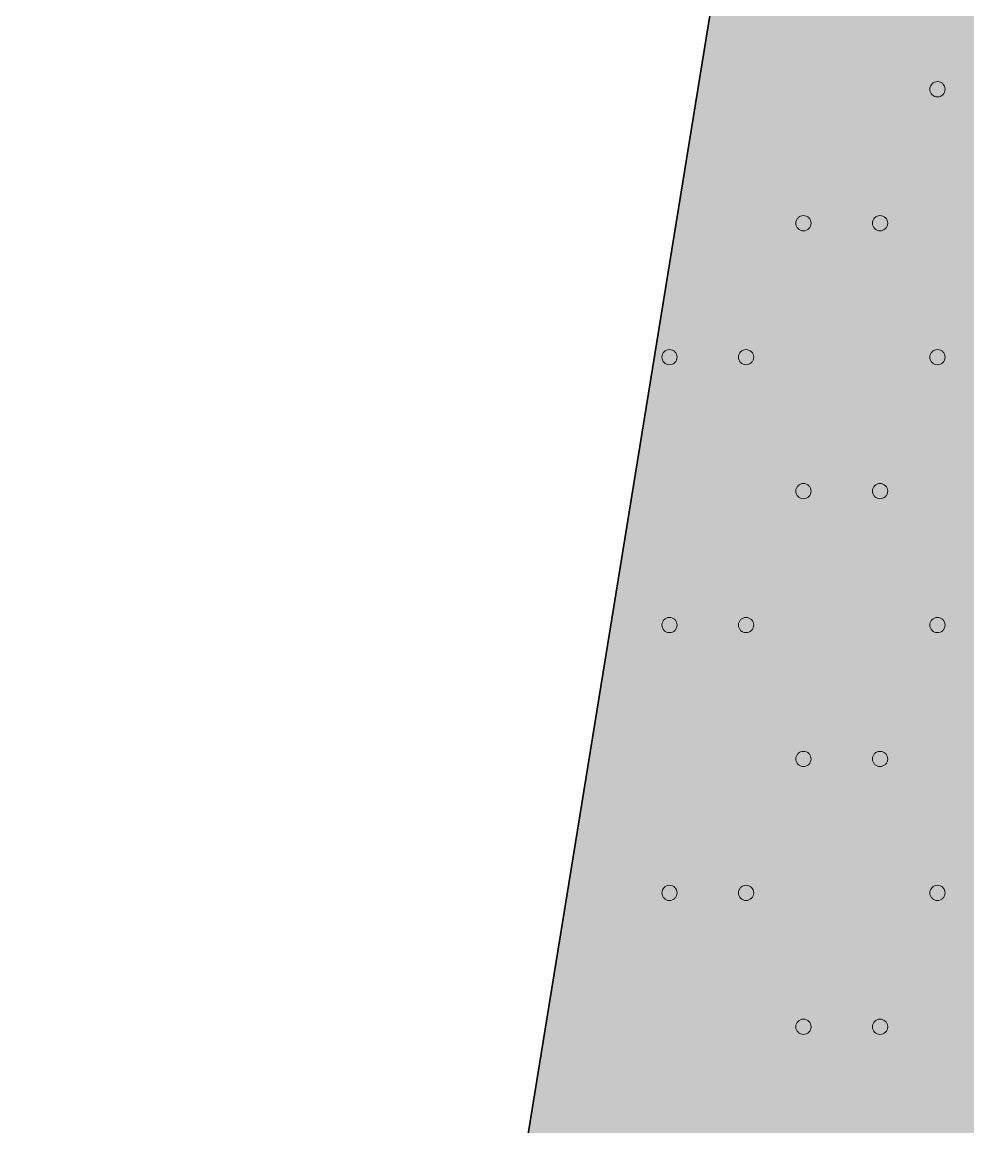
# Model space of a CAD drawing. Header units: inches. Extents: x -769 to 2065, y -580 to 2254.
# Drawn here: x 286.9 to 356.9, y 582.9 to 664.8 of the extents above; entities that cross this region are included whole.
import ezdxf

# ---------------------------------------------------------------- set-up
doc = ezdxf.new("R2010")
doc.units = ezdxf.units.IN
doc.header["$MEASUREMENT"] = 0
doc.layers.add('Layer 1', color=7, linetype='Continuous')

# ---------------------------------------------------------------- blocks, each defined once
blk = doc.blocks.new('block 3')
at = {"layer": 'Layer 1', "true_color": 0xf2f4cb}
h = blk.add_hatch(color=7, dxfattribs=at)
h.dxf.hatch_style = 2
h.paths.add_polyline_path([(345.376, 711.647), (354.956, 700.847), (472.62, 567.01), (339.056, 449.215), (307.945, 476.176), (320.235, 556.01), (322.945, 573.601)])
at = {"layer": 'Layer 1', "lineweight": 0}
blk.add_lwpolyline([(345.376, 711.647), (354.956, 700.847), (472.62, 567.01), (339.056, 449.215), (307.945, 476.176), (320.235, 556.01), (322.945, 573.601), (345.376, 711.647)], dxfattribs=at)
blk = doc.blocks.new('block 4')
at = {"layer": 'Layer 1', "color": 253, "lineweight": 18, "true_color": 0xb2b2b2}
for points in [[(190.611, 738.858), (224.232, 733.638), (235.722, 802.301), (223.802, 804.312), (228.662, 836.293), (226.872, 836.583), (246.593, 961.949), (219.452, 966.149), (224.232, 995.471), (421.528, 970.939), (392.767, 953.559), (390.027, 945.918), (384.597, 931.338), (348.616, 729.798), (345.376, 711.647), (322.945, 573.601)], [(345.376, 711.647), (354.956, 700.847), (472.62, 567.01), (339.056, 449.215), (307.945, 476.176), (320.235, 556.01), (322.945, 573.601), (345.376, 711.647)]]:
    blk.add_lwpolyline(points, dxfattribs=at)
blk = doc.blocks.new('block 7')
at = {"layer": 'Layer 1', "true_color": 0x008230}
h = blk.add_hatch(color=116, dxfattribs=at)
h.dxf.hatch_style = 2
edge = h.paths.add_edge_path()
edge.add_spline(control_points=[(355.256, 659.805), (355.256, 660.115), (355.006, 660.375), (354.696, 660.375), (354.376, 660.375), (354.126, 660.115), (354.126, 659.805), (354.126, 659.495), (354.376, 659.234), (354.696, 659.234), (355.006, 659.234), (355.256, 659.495), (355.256, 659.805)], knot_values=[0, 0, 0, 0, 1, 1, 1, 2, 2, 2, 3, 3, 3, 4, 4, 4, 4], degree=3, periodic=1)
h = blk.add_hatch(color=116, dxfattribs=at)
h.dxf.hatch_style = 2
edge = h.paths.add_edge_path()
edge.add_spline(control_points=[(345.336, 649.884), (345.336, 650.194), (345.086, 650.444), (344.766, 650.444), (344.456, 650.444), (344.206, 650.194), (344.206, 649.884), (344.206, 649.574), (344.456, 649.314), (344.766, 649.314), (345.086, 649.314), (345.336, 649.574), (345.336, 649.884)], knot_values=[0, 0, 0, 0, 1, 1, 1, 2, 2, 2, 3, 3, 3, 4, 4, 4, 4], degree=3, periodic=1)
h = blk.add_hatch(color=116, dxfattribs=at)
h.dxf.hatch_style = 2
edge = h.paths.add_edge_path()
edge.add_spline(control_points=[(351.006, 649.884), (351.006, 650.194), (350.746, 650.444), (350.436, 650.444), (350.126, 650.444), (349.876, 650.194), (349.876, 649.884), (349.876, 649.574), (350.126, 649.314), (350.436, 649.314), (350.746, 649.314), (351.006, 649.574), (351.006, 649.884)], knot_values=[0, 0, 0, 0, 1, 1, 1, 2, 2, 2, 3, 3, 3, 4, 4, 4, 4], degree=3, periodic=1)
h = blk.add_hatch(color=116, dxfattribs=at)
h.dxf.hatch_style = 2
edge = h.paths.add_edge_path()
edge.add_spline(control_points=[(335.416, 639.964), (335.416, 640.273), (335.155, 640.523), (334.845, 640.523), (334.536, 640.523), (334.285, 640.273), (334.285, 639.964), (334.285, 639.653), (334.536, 639.394), (334.845, 639.394), (335.155, 639.394), (335.416, 639.653), (335.416, 639.964)], knot_values=[0, 0, 0, 0, 1, 1, 1, 2, 2, 2, 3, 3, 3, 4, 4, 4, 4], degree=3, periodic=1)
h = blk.add_hatch(color=116, dxfattribs=at)
h.dxf.hatch_style = 2
edge = h.paths.add_edge_path()
edge.add_spline(control_points=[(341.085, 639.964), (341.085, 640.273), (340.826, 640.523), (340.516, 640.523), (340.206, 640.523), (339.956, 640.273), (339.956, 639.964), (339.956, 639.653), (340.206, 639.394), (340.516, 639.394), (340.826, 639.394), (341.085, 639.653), (341.085, 639.964)], knot_values=[0, 0, 0, 0, 1, 1, 1, 2, 2, 2, 3, 3, 3, 4, 4, 4, 4], degree=3, periodic=1)
h = blk.add_hatch(color=116, dxfattribs=at)
h.dxf.hatch_style = 2
edge = h.paths.add_edge_path()
edge.add_spline(control_points=[(355.256, 639.964), (355.256, 640.273), (355.006, 640.523), (354.686, 640.523), (354.376, 640.523), (354.126, 640.273), (354.126, 639.964), (354.126, 639.653), (354.376, 639.394), (354.686, 639.394), (355.006, 639.394), (355.256, 639.653), (355.256, 639.964)], knot_values=[0, 0, 0, 0, 1, 1, 1, 2, 2, 2, 3, 3, 3, 4, 4, 4, 4], degree=3, periodic=1)
h = blk.add_hatch(color=116, dxfattribs=at)
h.dxf.hatch_style = 2
edge = h.paths.add_edge_path()
edge.add_spline(control_points=[(345.336, 630.043), (345.336, 630.353), (345.086, 630.603), (344.766, 630.603), (344.456, 630.603), (344.206, 630.353), (344.206, 630.043), (344.206, 629.723), (344.456, 629.473), (344.766, 629.473), (345.086, 629.473), (345.336, 629.723), (345.336, 630.043)], knot_values=[0, 0, 0, 0, 1, 1, 1, 2, 2, 2, 3, 3, 3, 4, 4, 4, 4], degree=3, periodic=1)
h = blk.add_hatch(color=116, dxfattribs=at)
h.dxf.hatch_style = 2
edge = h.paths.add_edge_path()
edge.add_spline(control_points=[(351.006, 630.043), (351.006, 630.353), (350.746, 630.603), (350.436, 630.603), (350.126, 630.603), (349.876, 630.353), (349.876, 630.043), (349.876, 629.723), (350.126, 629.473), (350.436, 629.473), (350.746, 629.473), (351.006, 629.723), (351.006, 630.043)], knot_values=[0, 0, 0, 0, 1, 1, 1, 2, 2, 2, 3, 3, 3, 4, 4, 4, 4], degree=3, periodic=1)
h = blk.add_hatch(color=116, dxfattribs=at)
h.dxf.hatch_style = 2
edge = h.paths.add_edge_path()
edge.add_spline(control_points=[(335.416, 620.123), (335.416, 620.433), (335.155, 620.683), (334.845, 620.683), (334.536, 620.683), (334.285, 620.433), (334.285, 620.123), (334.285, 619.803), (334.536, 619.553), (334.845, 619.553), (335.155, 619.553), (335.416, 619.803), (335.416, 620.123)], knot_values=[0, 0, 0, 0, 1, 1, 1, 2, 2, 2, 3, 3, 3, 4, 4, 4, 4], degree=3, periodic=1)
h = blk.add_hatch(color=116, dxfattribs=at)
h.dxf.hatch_style = 2
edge = h.paths.add_edge_path()
edge.add_spline(control_points=[(341.085, 620.123), (341.085, 620.433), (340.826, 620.683), (340.516, 620.683), (340.206, 620.683), (339.956, 620.433), (339.956, 620.123), (339.956, 619.803), (340.206, 619.553), (340.516, 619.553), (340.826, 619.553), (341.085, 619.803), (341.085, 620.123)], knot_values=[0, 0, 0, 0, 1, 1, 1, 2, 2, 2, 3, 3, 3, 4, 4, 4, 4], degree=3, periodic=1)
h = blk.add_hatch(color=116, dxfattribs=at)
h.dxf.hatch_style = 2
edge = h.paths.add_edge_path()
edge.add_spline(control_points=[(355.256, 620.123), (355.256, 620.433), (355.006, 620.683), (354.686, 620.683), (354.376, 620.683), (354.126, 620.433), (354.126, 620.123), (354.126, 619.803), (354.376, 619.553), (354.686, 619.553), (355.006, 619.553), (355.256, 619.803), (355.256, 620.123)], knot_values=[0, 0, 0, 0, 1, 1, 1, 2, 2, 2, 3, 3, 3, 4, 4, 4, 4], degree=3, periodic=1)
h = blk.add_hatch(color=116, dxfattribs=at)
h.dxf.hatch_style = 2
edge = h.paths.add_edge_path()
edge.add_spline(control_points=[(345.336, 610.192), (345.336, 610.512), (345.086, 610.762), (344.766, 610.762), (344.456, 610.762), (344.206, 610.512), (344.206, 610.192), (344.206, 609.882), (344.456, 609.632), (344.766, 609.632), (345.086, 609.632), (345.336, 609.882), (345.336, 610.192)], knot_values=[0, 0, 0, 0, 1, 1, 1, 2, 2, 2, 3, 3, 3, 4, 4, 4, 4], degree=3, periodic=1)
h = blk.add_hatch(color=116, dxfattribs=at)
h.dxf.hatch_style = 2
edge = h.paths.add_edge_path()
edge.add_spline(control_points=[(351.006, 610.192), (351.006, 610.512), (350.746, 610.762), (350.436, 610.762), (350.126, 610.762), (349.876, 610.512), (349.876, 610.192), (349.876, 609.882), (350.126, 609.632), (350.436, 609.632), (350.746, 609.632), (351.006, 609.882), (351.006, 610.192)], knot_values=[0, 0, 0, 0, 1, 1, 1, 2, 2, 2, 3, 3, 3, 4, 4, 4, 4], degree=3, periodic=1)
h = blk.add_hatch(color=116, dxfattribs=at)
h.dxf.hatch_style = 2
edge = h.paths.add_edge_path()
edge.add_spline(control_points=[(335.416, 600.271), (335.416, 600.582), (335.155, 600.842), (334.845, 600.842), (334.536, 600.842), (334.285, 600.582), (334.285, 600.271), (334.285, 599.962), (334.536, 599.712), (334.845, 599.712), (335.155, 599.712), (335.416, 599.962), (335.416, 600.271)], knot_values=[0, 0, 0, 0, 1, 1, 1, 2, 2, 2, 3, 3, 3, 4, 4, 4, 4], degree=3, periodic=1)
h = blk.add_hatch(color=116, dxfattribs=at)
h.dxf.hatch_style = 2
edge = h.paths.add_edge_path()
edge.add_spline(control_points=[(341.085, 600.271), (341.085, 600.582), (340.826, 600.842), (340.516, 600.842), (340.206, 600.842), (339.956, 600.582), (339.956, 600.271), (339.956, 599.962), (340.206, 599.712), (340.516, 599.712), (340.826, 599.712), (341.085, 599.962), (341.085, 600.271)], knot_values=[0, 0, 0, 0, 1, 1, 1, 2, 2, 2, 3, 3, 3, 4, 4, 4, 4], degree=3, periodic=1)
h = blk.add_hatch(color=116, dxfattribs=at)
h.dxf.hatch_style = 2
edge = h.paths.add_edge_path()
edge.add_spline(control_points=[(355.256, 600.271), (355.256, 600.582), (355.006, 600.842), (354.686, 600.842), (354.376, 600.842), (354.126, 600.582), (354.126, 600.271), (354.126, 599.962), (354.376, 599.712), (354.686, 599.712), (355.006, 599.712), (355.256, 599.962), (355.256, 600.271)], knot_values=[0, 0, 0, 0, 1, 1, 1, 2, 2, 2, 3, 3, 3, 4, 4, 4, 4], degree=3, periodic=1)
h = blk.add_hatch(color=116, dxfattribs=at)
h.dxf.hatch_style = 2
edge = h.paths.add_edge_path()
edge.add_spline(control_points=[(345.336, 590.352), (345.336, 590.661), (345.086, 590.921), (344.766, 590.921), (344.456, 590.921), (344.206, 590.661), (344.206, 590.352), (344.206, 590.041), (344.456, 589.791), (344.766, 589.791), (345.086, 589.791), (345.336, 590.041), (345.336, 590.352)], knot_values=[0, 0, 0, 0, 1, 1, 1, 2, 2, 2, 3, 3, 3, 4, 4, 4, 4], degree=3, periodic=1)
h = blk.add_hatch(color=116, dxfattribs=at)
h.dxf.hatch_style = 2
edge = h.paths.add_edge_path()
edge.add_spline(control_points=[(351.006, 590.352), (351.006, 590.661), (350.746, 590.921), (350.436, 590.921), (350.126, 590.921), (349.876, 590.661), (349.876, 590.352), (349.876, 590.041), (350.126, 589.791), (350.436, 589.791), (350.746, 589.791), (351.006, 590.041), (351.006, 590.352)], knot_values=[0, 0, 0, 0, 1, 1, 1, 2, 2, 2, 3, 3, 3, 4, 4, 4, 4], degree=3, periodic=1)
at = {"layer": 'Layer 1', "lineweight": 0}
for points in [[(355.256, 659.805), (355.256, 660.115), (355.006, 660.375), (354.696, 660.375), (354.376, 660.375), (354.126, 660.115), (354.126, 659.805), (354.126, 659.495), (354.376, 659.234), (354.696, 659.234), (355.006, 659.234), (355.256, 659.495), (355.256, 659.805)], [(345.336, 649.884), (345.336, 650.194), (345.086, 650.444), (344.766, 650.444), (344.456, 650.444), (344.206, 650.194), (344.206, 649.884), (344.206, 649.574), (344.456, 649.314), (344.766, 649.314), (345.086, 649.314), (345.336, 649.574), (345.336, 649.884)], [(351.006, 649.884), (351.006, 650.194), (350.746, 650.444), (350.436, 650.444), (350.126, 650.444), (349.876, 650.194), (349.876, 649.884), (349.876, 649.574), (350.126, 649.314), (350.436, 649.314), (350.746, 649.314), (351.006, 649.574), (351.006, 649.884)], [(335.416, 639.964), (335.416, 640.273), (335.155, 640.523), (334.845, 640.523), (334.536, 640.523), (334.285, 640.273), (334.285, 639.964), (334.285, 639.653), (334.536, 639.394), (334.845, 639.394), (335.155, 639.394), (335.416, 639.653), (335.416, 639.964)], [(341.085, 639.964), (341.085, 640.273), (340.826, 640.523), (340.516, 640.523), (340.206, 640.523), (339.956, 640.273), (339.956, 639.964), (339.956, 639.653), (340.206, 639.394), (340.516, 639.394), (340.826, 639.394), (341.085, 639.653), (341.085, 639.964)], [(355.256, 639.964), (355.256, 640.273), (355.006, 640.523), (354.686, 640.523), (354.376, 640.523), (354.126, 640.273), (354.126, 639.964), (354.126, 639.653), (354.376, 639.394), (354.686, 639.394), (355.006, 639.394), (355.256, 639.653), (355.256, 639.964)], [(345.336, 630.043), (345.336, 630.353), (345.086, 630.603), (344.766, 630.603), (344.456, 630.603), (344.206, 630.353), (344.206, 630.043), (344.206, 629.723), (344.456, 629.473), (344.766, 629.473), (345.086, 629.473), (345.336, 629.723), (345.336, 630.043)], [(351.006, 630.043), (351.006, 630.353), (350.746, 630.603), (350.436, 630.603), (350.126, 630.603), (349.876, 630.353), (349.876, 630.043), (349.876, 629.723), (350.126, 629.473), (350.436, 629.473), (350.746, 629.473), (351.006, 629.723), (351.006, 630.043)], [(335.416, 620.123), (335.416, 620.433), (335.155, 620.683), (334.845, 620.683), (334.536, 620.683), (334.285, 620.433), (334.285, 620.123), (334.285, 619.803), (334.536, 619.553), (334.845, 619.553), (335.155, 619.553), (335.416, 619.803), (335.416, 620.123)], [(341.085, 620.123), (341.085, 620.433), (340.826, 620.683), (340.516, 620.683), (340.206, 620.683), (339.956, 620.433), (339.956, 620.123), (339.956, 619.803), (340.206, 619.553), (340.516, 619.553), (340.826, 619.553), (341.085, 619.803), (341.085, 620.123)], [(355.256, 620.123), (355.256, 620.433), (355.006, 620.683), (354.686, 620.683), (354.376, 620.683), (354.126, 620.433), (354.126, 620.123), (354.126, 619.803), (354.376, 619.553), (354.686, 619.553), (355.006, 619.553), (355.256, 619.803), (355.256, 620.123)], [(345.336, 610.192), (345.336, 610.512), (345.086, 610.762), (344.766, 610.762), (344.456, 610.762), (344.206, 610.512), (344.206, 610.192), (344.206, 609.882), (344.456, 609.632), (344.766, 609.632), (345.086, 609.632), (345.336, 609.882), (345.336, 610.192)], [(351.006, 610.192), (351.006, 610.512), (350.746, 610.762), (350.436, 610.762), (350.126, 610.762), (349.876, 610.512), (349.876, 610.192), (349.876, 609.882), (350.126, 609.632), (350.436, 609.632), (350.746, 609.632), (351.006, 609.882), (351.006, 610.192)], [(335.416, 600.271), (335.416, 600.582), (335.155, 600.842), (334.845, 600.842), (334.536, 600.842), (334.285, 600.582), (334.285, 600.271), (334.285, 599.962), (334.536, 599.712), (334.845, 599.712), (335.155, 599.712), (335.416, 599.962), (335.416, 600.271)], [(341.085, 600.271), (341.085, 600.582), (340.826, 600.842), (340.516, 600.842), (340.206, 600.842), (339.956, 600.582), (339.956, 600.271), (339.956, 599.962), (340.206, 599.712), (340.516, 599.712), (340.826, 599.712), (341.085, 599.962), (341.085, 600.271)], [(355.256, 600.271), (355.256, 600.582), (355.006, 600.842), (354.686, 600.842), (354.376, 600.842), (354.126, 600.582), (354.126, 600.271), (354.126, 599.962), (354.376, 599.712), (354.686, 599.712), (355.006, 599.712), (355.256, 599.962), (355.256, 600.271)], [(345.336, 590.352), (345.336, 590.661), (345.086, 590.921), (344.766, 590.921), (344.456, 590.921), (344.206, 590.661), (344.206, 590.352), (344.206, 590.041), (344.456, 589.791), (344.766, 589.791), (345.086, 589.791), (345.336, 590.041), (345.336, 590.352)], [(351.006, 590.352), (351.006, 590.661), (350.746, 590.921), (350.436, 590.921), (350.126, 590.921), (349.876, 590.661), (349.876, 590.352), (349.876, 590.041), (350.126, 589.791), (350.436, 589.791), (350.746, 589.791), (351.006, 590.041), (351.006, 590.352)]]:
    blk.add_open_spline(points, degree=3, knots=[0, 0, 0, 0, 1, 1, 1, 2, 2, 2, 3, 3, 3, 4, 4, 4, 4], dxfattribs=at)
blk = doc.blocks.new('block 17')
at = {"layer": 'Layer 1', "color": 7, "lineweight": 35, "true_color": 0xffffff}
for points in [[(190.611, 738.858), (224.232, 733.638), (235.722, 802.301), (223.802, 804.312), (228.662, 836.293), (226.872, 836.583), (246.593, 961.949), (219.452, 966.149), (224.232, 995.471), (421.528, 970.939), (392.767, 953.559), (390.027, 945.918), (384.597, 931.338), (348.616, 729.798), (345.376, 711.647), (322.945, 573.601)], [(307.945, 476.176), (320.235, 556.01), (322.945, 573.601), (345.376, 711.647), (354.956, 700.847), (472.62, 567.01), (339.056, 449.215), (307.945, 476.176)]]:
    blk.add_lwpolyline(points, dxfattribs=at)
blk = doc.blocks.new('block 2')
at = {"layer": 'Layer 1'}
for name in ['block 3', 'block 4', 'block 7', 'block 17']:
    blk.add_blockref(name, (0, 0), dxfattribs=at)

msp = doc.modelspace()

# ---------------------------------------------------------------- block references
at = {"layer": 'Layer 1'}
msp.add_blockref('block 2', (0, 0), dxfattribs=at)

doc.saveas('drawing.dxf')
